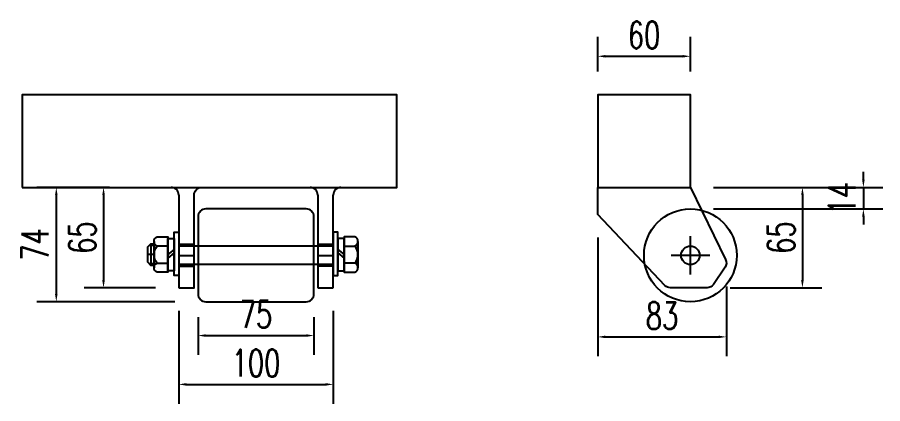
# Model space of a CAD drawing. Header units: millimetres. Extents: x -1491330 to -1355454, y 1413078 to 1531173.
# Drawn here: x -1475432 to -1474872, y 1454558 to 1454808 of the extents above; entities that cross this region are included whole.
import ezdxf

# ---------------------------------------------------------------- set-up
doc = ezdxf.new("R2010")
doc.units = ezdxf.units.MM
doc.header["$LTSCALE"] = 10
doc.linetypes.add('ACAD_ISO03W100', pattern=[30, 12, -18])
doc.layers.get('0').update_dxf_attribs({"linetype": 'CONTINUOUS'})
doc.layers.get('DEFPOINTS').update_dxf_attribs({"linetype": 'CONTINUOUS'})
doc.layers.add('00-HATCH(填充)', color=250, linetype='CONTINUOUS')
doc.styles.add('STANDARD_T3', font='simplex.shx', dxfattribs={"width": 0.7, "bigfont": 'gbcbig.shx'})
doc.dimstyles.new('W&&5', dxfattribs={"dimtxt": 17.5, "dimasz": 5, "dimexe": 12.5, "dimexo": 15, "dimgap": 5, "dimtad": 1, "dimdec": 0, "dimzin": 0, "dimdsep": 46, "dimtxsty": 'STANDARD_T3', "dimcen": 0.09, "dimclrd": 1, "dimclre": 1, "dimclrt": 7, "dimazin": 2, "dimtfac": 1, "dimtdec": 0, "dimtix": 1, "dimtmove": 2, "dimatfit": 3, "dimfxl": 0, "dimtolj": 1, "dimtzin": 0, "dimarcsym": 0})

# ---------------------------------------------------------------- blocks, each defined once
blk = doc.blocks.new('*D183')
at = {"color": 1, "lineweight": -2, "transparency": 16777216}
for p, q in [((-1475372.65, 1454697.67), (-1475389.01, 1454697.67)), ((-1475376.51, 1454692.67), (-1475376.51, 1454637.67)), ((-1475342.85, 1454632.67), (-1475389.01, 1454632.67))]:
    blk.add_line(p, q, dxfattribs=at)
at = {"color": 1, "transparency": 16777216}
for points in [[(-1475377.34, 1454692.67), (-1475375.67, 1454692.67), (-1475376.51, 1454697.67)], [(-1475377.34, 1454637.67), (-1475375.67, 1454637.67), (-1475376.51, 1454632.67)]]:
    blk.add_solid(points, dxfattribs=at)
at = {"layer": 'DEFPOINTS', "color": 0, "transparency": 16777216}
for p in [(-1475357.65, 1454697.67), (-1475376.51, 1454632.67), (-1475327.85, 1454632.67)]:
    blk.add_point(p, dxfattribs=at)
at = {"color": 7, "transparency": 16777216, "insert": (-1475390.26, 1454665.17), "char_height": 17.5, "attachment_point": 5, "rotation": 90, "style": 'STANDARD_T3'}
blk.add_mtext('\\A1;65', dxfattribs=at)
blk = doc.blocks.new('*D122')
at = {"color": 1, "lineweight": -2, "transparency": 16777216}
for p, q in [((-1475372.65, 1454697.67), (-1475419.58, 1454697.67)), ((-1475407.08, 1454692.67), (-1475407.08, 1454628.67)), ((-1475330.35, 1454623.67), (-1475419.58, 1454623.67))]:
    blk.add_line(p, q, dxfattribs=at)
at = {"color": 1, "transparency": 16777216}
for points in [[(-1475407.91, 1454692.67), (-1475406.25, 1454692.67), (-1475407.08, 1454697.67)], [(-1475407.91, 1454628.67), (-1475406.25, 1454628.67), (-1475407.08, 1454623.67)]]:
    blk.add_solid(points, dxfattribs=at)
at = {"layer": 'DEFPOINTS', "color": 0, "transparency": 16777216}
for p in [(-1475357.65, 1454697.67), (-1475407.08, 1454623.67), (-1475315.35, 1454623.67)]:
    blk.add_point(p, dxfattribs=at)
at = {"color": 7, "transparency": 16777216, "insert": (-1475420.83, 1454660.67), "char_height": 17.5, "attachment_point": 5, "rotation": 90, "style": 'STANDARD_T3'}
blk.add_mtext('\\A1;74', dxfattribs=at)
blk = doc.blocks.new('*D123')
at = {"color": 1, "lineweight": -2, "transparency": 16777216}
for p, q in [((-1475327.85, 1454617.67), (-1475327.85, 1454557.65)), ((-1475227.85, 1454617.67), (-1475227.85, 1454557.65)), ((-1475322.85, 1454570.15), (-1475232.85, 1454570.15))]:
    blk.add_line(p, q, dxfattribs=at)
at = {"color": 1, "transparency": 16777216}
for points in [[(-1475322.85, 1454570.98), (-1475322.85, 1454569.31), (-1475327.85, 1454570.15)], [(-1475232.85, 1454570.98), (-1475232.85, 1454569.31), (-1475227.85, 1454570.15)]]:
    blk.add_solid(points, dxfattribs=at)
at = {"layer": 'DEFPOINTS', "color": 0, "transparency": 16777216}
for p in [(-1475327.85, 1454632.67), (-1475227.85, 1454632.67), (-1475227.85, 1454570.15)]:
    blk.add_point(p, dxfattribs=at)
at = {"color": 7, "transparency": 16777216, "insert": (-1475277.85, 1454583.9), "char_height": 17.5, "attachment_point": 5, "style": 'STANDARD_T3'}
blk.add_mtext('\\A1;100', dxfattribs=at)
blk = doc.blocks.new('*D124')
at = {"color": 1, "lineweight": -2, "transparency": 16777216}
for p, q in [((-1475056.73, 1454772.67), (-1475056.73, 1454795.02)), ((-1474996.73, 1454772.67), (-1474996.73, 1454795.02)), ((-1475051.73, 1454782.52), (-1475001.73, 1454782.52))]:
    blk.add_line(p, q, dxfattribs=at)
at = {"color": 1, "transparency": 16777216}
for points in [[(-1475051.73, 1454783.35), (-1475051.73, 1454781.68), (-1475056.73, 1454782.52)], [(-1475001.73, 1454783.35), (-1475001.73, 1454781.68), (-1474996.73, 1454782.52)]]:
    blk.add_solid(points, dxfattribs=at)
at = {"layer": 'DEFPOINTS', "color": 0, "transparency": 16777216}
for p in [(-1474996.73, 1454782.52), (-1475056.73, 1454757.67), (-1474996.73, 1454757.67)]:
    blk.add_point(p, dxfattribs=at)
at = {"color": 7, "transparency": 16777216, "insert": (-1475026.73, 1454796.27), "char_height": 17.5, "attachment_point": 5, "style": 'STANDARD_T3'}
blk.add_mtext('\\A1;60', dxfattribs=at)
blk = doc.blocks.new('*D184')
at = {"color": 1, "lineweight": -2, "transparency": 16777216}
for p, q in [((-1475315.35, 1454613.67), (-1475315.35, 1454589.25)), ((-1475240.35, 1454613.67), (-1475240.35, 1454589.25)), ((-1475310.35, 1454601.75), (-1475245.35, 1454601.75))]:
    blk.add_line(p, q, dxfattribs=at)
at = {"color": 1, "transparency": 16777216}
for points in [[(-1475310.35, 1454602.58), (-1475310.35, 1454600.91), (-1475315.35, 1454601.75)], [(-1475245.35, 1454602.58), (-1475245.35, 1454600.91), (-1475240.35, 1454601.75)]]:
    blk.add_solid(points, dxfattribs=at)
at = {"layer": 'DEFPOINTS', "color": 0, "transparency": 16777216}
for p in [(-1475315.35, 1454628.67), (-1475240.35, 1454628.67), (-1475240.35, 1454601.75)]:
    blk.add_point(p, dxfattribs=at)
at = {"color": 7, "transparency": 16777216, "insert": (-1475277.85, 1454615.5), "char_height": 17.5, "attachment_point": 5, "style": 'STANDARD_T3'}
blk.add_mtext('\\A1;75', dxfattribs=at)
blk = doc.blocks.new('*D185')
at = {"color": 1, "lineweight": -2, "transparency": 16777216}
for p, q in [((-1474981.73, 1454697.67), (-1474911.73, 1454697.67)), ((-1474924.23, 1454692.67), (-1474924.23, 1454637.67)), ((-1474970.91, 1454632.67), (-1474911.73, 1454632.67))]:
    blk.add_line(p, q, dxfattribs=at)
at = {"color": 1, "transparency": 16777216}
for points in [[(-1474925.06, 1454692.67), (-1474923.39, 1454692.67), (-1474924.23, 1454697.67)], [(-1474925.06, 1454637.67), (-1474923.39, 1454637.67), (-1474924.23, 1454632.67)]]:
    blk.add_solid(points, dxfattribs=at)
at = {"layer": 'DEFPOINTS', "color": 0, "transparency": 16777216}
for p in [(-1474996.73, 1454697.67), (-1474985.91, 1454632.67), (-1474924.23, 1454632.67)]:
    blk.add_point(p, dxfattribs=at)
at = {"color": 7, "transparency": 16777216, "insert": (-1474937.98, 1454665.17), "char_height": 17.5, "attachment_point": 5, "rotation": 90, "style": 'STANDARD_T3'}
blk.add_mtext('\\A1;65', dxfattribs=at)
blk = doc.blocks.new('*D186')
at = {"color": 1, "lineweight": -2, "transparency": 16777216}
for p, q in [((-1475056.73, 1454665.17), (-1475056.73, 1454588.38)), ((-1474973.45, 1454633.41), (-1474973.45, 1454588.38)), ((-1475051.73, 1454600.88), (-1474978.45, 1454600.88))]:
    blk.add_line(p, q, dxfattribs=at)
at = {"color": 1, "transparency": 16777216}
for points in [[(-1475051.73, 1454601.71), (-1475051.73, 1454600.05), (-1475056.73, 1454600.88)], [(-1474978.45, 1454601.71), (-1474978.45, 1454600.05), (-1474973.45, 1454600.88)]]:
    blk.add_solid(points, dxfattribs=at)
at = {"layer": 'DEFPOINTS', "color": 0, "transparency": 16777216}
for p in [(-1475056.73, 1454680.17), (-1474973.45, 1454648.41), (-1474973.45, 1454600.88)]:
    blk.add_point(p, dxfattribs=at)
at = {"color": 7, "transparency": 16777216, "insert": (-1475015.09, 1454614.63), "char_height": 17.5, "attachment_point": 5, "style": 'STANDARD_T3'}
blk.add_mtext('\\A1;83', dxfattribs=at)
blk = doc.blocks.new('*D188')
at = {"color": 1, "lineweight": -2, "transparency": 16777216}
for p, q in [((-1474884.78, 1454702.67), (-1474884.78, 1454707.67)), ((-1474966.73, 1454697.67), (-1474872.28, 1454697.67)), ((-1474884.78, 1454697.67), (-1474884.78, 1454683.67)), ((-1474981.73, 1454683.67), (-1474872.28, 1454683.67)), ((-1474884.78, 1454678.67), (-1474884.78, 1454673.67))]:
    blk.add_line(p, q, dxfattribs=at)
at = {"color": 1, "transparency": 16777216}
for points in [[(-1474885.62, 1454702.67), (-1474883.95, 1454702.67), (-1474884.78, 1454697.67)], [(-1474885.62, 1454678.67), (-1474883.95, 1454678.67), (-1474884.78, 1454683.67)]]:
    blk.add_solid(points, dxfattribs=at)
at = {"layer": 'DEFPOINTS', "color": 0, "transparency": 16777216}
for p in [(-1474981.73, 1454697.67), (-1474996.73, 1454683.67), (-1474884.78, 1454683.67)]:
    blk.add_point(p, dxfattribs=at)
at = {"color": 7, "transparency": 16777216, "insert": (-1474898.53, 1454690.67), "char_height": 17.5, "attachment_point": 5, "rotation": 90, "style": 'STANDARD_T3'}
blk.add_mtext('\\A1;14', dxfattribs=at)

msp = doc.modelspace()

# ---------------------------------------------------------------- linework, layer by layer
for p, q in [((-1475332.85, 1454697.67), (-1475222.85, 1454697.67)), ((-1475327.85, 1454692.67), (-1475327.85, 1454632.67)), ((-1475237.85, 1454692.67), (-1475237.85, 1454632.67)), ((-1475227.85, 1454632.67), (-1475227.85, 1454692.67)), ((-1475334.85, 1454659.68), (-1475341.85, 1454659.68)), ((-1475220.85, 1454659.68), (-1475213.85, 1454659.68)), ((-1475211.85, 1454661.18), (-1475211.85, 1454647.18)), ((-1475330.85, 1454657.53), (-1475334.85, 1454654.18)), ((-1475330.85, 1454655.23), (-1475334.85, 1454651.88)), ((-1475224.85, 1454657.53), (-1475220.85, 1454654.18)), ((-1475224.85, 1454655.23), (-1475220.85, 1454651.88)), ((-1475341.85, 1454648.68), (-1475334.85, 1454648.68)), ((-1475213.85, 1454648.68), (-1475220.85, 1454648.68)), ((-1475237.85, 1454632.67), (-1475227.85, 1454632.67))]:
    msp.add_line(p, q)
at = {"color": 4}
for p, q in [((-1475346.85, 1454660.18), (-1475343.85, 1454660.18)), ((-1475343.85, 1454654.18), (-1475347.85, 1454654.18)), ((-1475343.85, 1454648.18), (-1475346.85, 1454648.18))]:
    msp.add_line(p, q, dxfattribs=at)
at = {"color": 1}
for p, q in [((-1475317.85, 1454660.67), (-1475327.85, 1454660.67)), ((-1475227.85, 1454660.67), (-1475237.85, 1454660.67)), ((-1475327.85, 1454646.67), (-1475317.85, 1454646.67)), ((-1475227.85, 1454646.67), (-1475237.85, 1454646.67))]:
    msp.add_line(p, q, dxfattribs=at)
at = {"color": 6, "linetype": 'ACAD_ISO03W100'}
for p, q in [((-1475227.85, 1454659.67), (-1475327.85, 1454659.67)), ((-1475227.85, 1454647.67), (-1475327.85, 1454647.67))]:
    msp.add_line(p, q, dxfattribs=at)
at = {"color": 2}
for p, q in [((-1475327.85, 1454653.67), (-1475317.85, 1454653.67)), ((-1475237.85, 1454653.67), (-1475227.85, 1454653.67))]:
    msp.add_line(p, q, dxfattribs=at)
for points in [[(-1475429.08, 1454697.67), (-1475186.81, 1454697.67), (-1475186.81, 1454757.67), (-1475429.08, 1454757.67)], [(-1475056.73, 1454697.67), (-1474996.73, 1454697.67), (-1474996.73, 1454757.67), (-1475056.73, 1454757.67)], [(-1475347.85, 1454659.18), (-1475345.85, 1454661.18), (-1475345.85, 1454647.18), (-1475347.85, 1454649.18)], [(-1475343.85, 1454662.68), (-1475343.85, 1454659.68), (-1475343.85, 1454648.68), (-1475343.85, 1454645.68)], [(-1475211.85, 1454662.68), (-1475211.85, 1454659.68), (-1475211.85, 1454648.68), (-1475211.85, 1454645.68)]]:
    msp.add_lwpolyline(points, close=True)
msp.add_lwpolyline([(-1475327.85, 1454632.67), (-1475317.85, 1454632.67), (-1475317.85, 1454692.67, -0.414214), (-1475312.85, 1454697.67)], format="xyb")
for points in [[(-1475310.35, 1454623.67), (-1475245.35, 1454623.67, 0.414214), (-1475240.35, 1454628.67), (-1475240.35, 1454678.67, 0.414214), (-1475245.35, 1454683.67), (-1475310.35, 1454683.67, 0.414214), (-1475315.35, 1454678.67), (-1475315.35, 1454628.67, 0.414214)], [(-1475341.85, 1454665.68), (-1475334.85, 1454665.68), (-1475334.85, 1454664.68), (-1475330.85, 1454664.68), (-1475330.85, 1454643.68), (-1475334.85, 1454643.68), (-1475334.85, 1454664.68), (-1475334.85, 1454642.68), (-1475341.85, 1454642.68, -0.666667), (-1475341.85, 1454648.68, -0.363636), (-1475341.85, 1454659.68, -0.666667)], [(-1475213.85, 1454665.68), (-1475220.85, 1454665.68), (-1475220.85, 1454664.68), (-1475224.85, 1454664.68), (-1475224.85, 1454643.68), (-1475220.85, 1454643.68), (-1475220.85, 1454664.68), (-1475220.85, 1454642.68), (-1475213.85, 1454642.68, 0.666667), (-1475213.85, 1454648.68, 0.363636), (-1475213.85, 1454659.68, 0.666667)]]:
    msp.add_lwpolyline(points, format="xyb", close=True)
for points in [[(-1475330.85, 1454640.68), (-1475330.85, 1454668.68), (-1475327.85, 1454668.68), (-1475327.85, 1454640.68), (-1475330.85, 1454640.68), (-1475330.85, 1454641.68)], [(-1475224.85, 1454640.68), (-1475224.85, 1454668.68), (-1475227.85, 1454668.68), (-1475227.85, 1454640.68), (-1475224.85, 1454640.68), (-1475224.85, 1454641.68)], [(-1475345.85, 1454661.18), (-1475343.85, 1454661.18), (-1475343.85, 1454647.18), (-1475345.85, 1454647.18)]]:
    msp.add_lwpolyline(points)
at = {"lineweight": -3}
msp.add_circle((-1474996.73, 1454653.67), 30, dxfattribs=at)
for centre, start, end in [((-1475332.85, 1454692.67), 0, 90), ((-1475242.85, 1454692.67), 0, 90), ((-1475222.85, 1454692.67), 90, 180)]:
    msp.add_arc(centre, 5, start, end)
at = {"layer": '00-HATCH(填充)', "color": 0, "lineweight": -3, "ltscale": 0.5}
for p, q in [((-1474996.73, 1454641.17), (-1474996.73, 1454666.17)), ((-1474984.23, 1454653.67), (-1475009.23, 1454653.67))]:
    msp.add_line(p, q, dxfattribs=at)
at = {"layer": '00-HATCH(填充)', "color": 0, "lineweight": -3}
msp.add_lwpolyline([(-1474996.73, 1454697.67), (-1474973.94, 1454650.95, -0.267952), (-1474974.29, 1454645.96), (-1474981.77, 1454634.88, -0.249325), (-1474985.91, 1454632.67), (-1475009.66, 1454632.67, -0.198912), (-1475013.19, 1454634.14), (-1475056.73, 1454680.17), (-1475056.73, 1454697.67)], format="xyb", close=True, dxfattribs=at)
msp.add_circle((-1474996.73, 1454653.67), 6, dxfattribs=at)

# ---------------------------------------------------------------- dimensions: what is measured, and where the dimension line sits
for base, p1, p2, angle, picture, middle in [((-1474996.73, 1454782.52), (-1475056.73, 1454757.67), (-1474996.73, 1454757.67), 180, '*D124', (-1475026.73, 1454796.27)), ((-1474884.78, 1454683.67), (-1474981.73, 1454697.67), (-1474996.73, 1454683.67), 90, '*D188', (-1474898.53, 1454690.67)), ((-1475407.08, 1454623.67), (-1475357.65, 1454697.67), (-1475315.35, 1454623.67), 270, '*D122', (-1475420.83, 1454660.67)), ((-1475376.51, 1454632.67), (-1475357.65, 1454697.67), (-1475327.85, 1454632.67), 270, '*D183', (-1475390.26, 1454665.17)), ((-1474924.23, 1454632.67), (-1474996.73, 1454697.67), (-1474985.91, 1454632.67), 270, '*D185', (-1474937.98, 1454665.17))]:
    dim = msp.add_linear_dim(base=base, p1=p1, p2=p2, angle=angle, dimstyle='W&&5')
    dim.commit()
    dim.dimension.update_dxf_attribs({"geometry": picture, "text_midpoint": middle})
for base, p1, p2, picture, middle in [((-1474973.45, 1454600.88), (-1475056.73, 1454680.17), (-1474973.45, 1454648.41), '*D186', (-1475015.09, 1454614.63)), ((-1475227.85, 1454570.15), (-1475327.85, 1454632.67), (-1475227.85, 1454632.67), '*D123', (-1475277.85, 1454583.9)), ((-1475240.35, 1454601.75), (-1475315.35, 1454628.67), (-1475240.35, 1454628.67), '*D184', (-1475277.85, 1454615.5))]:
    dim = msp.add_linear_dim(base=base, p1=p1, p2=p2, dimstyle='W&&5')
    dim.commit()
    dim.dimension.update_dxf_attribs({"geometry": picture, "text_midpoint": middle})

doc.saveas('drawing.dxf')
